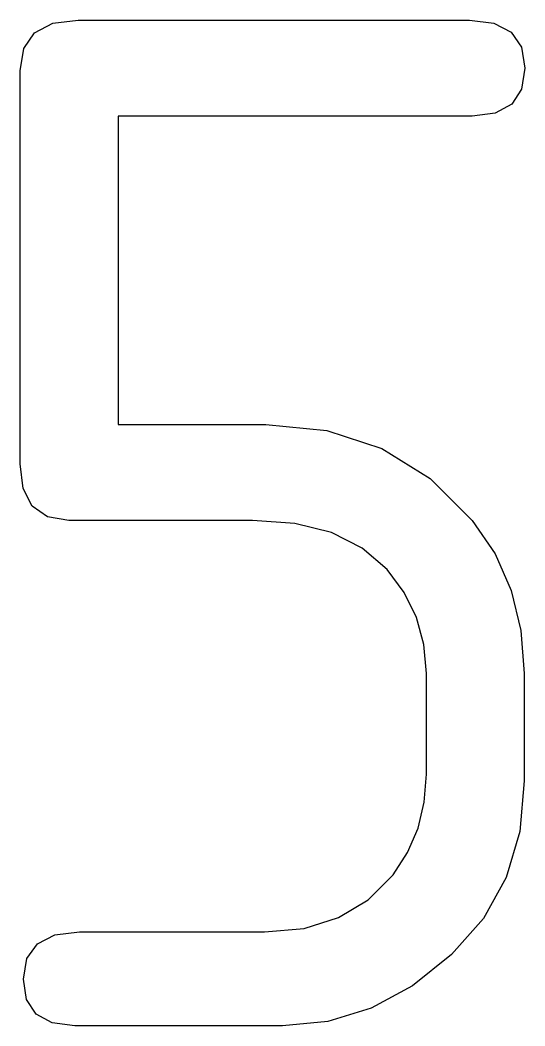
# Model space of a CAD drawing. Extents: x 0 to 2.52, y 0 to 5.02.
import ezdxf

# ---------------------------------------------------------------- set-up
doc = ezdxf.new("R2010")
doc.units = 0
doc.layers.add('Ebene_1', color=7, linetype='CONTINUOUS')

msp = doc.modelspace()

# ---------------------------------------------------------------- linework, layer by layer
at = {"layer": 'Ebene_1', "color": 7}
msp.add_lwpolyline([(0, 4.764137), (0.018062, 4.874599), (0.072255, 4.953503), (0.16258, 5.000845), (0.289032, 5.016622), (0.411124, 5.016619), (0.777404, 5.016619), (1.38787, 5.016619), (2.242521, 5.016622), (2.36316, 5.001664), (2.44933, 4.956813), (2.501034, 4.882061), (2.518277, 4.777413), (2.50188, 4.672759), (2.452669, 4.598007), (2.370653, 4.553159), (2.255828, 4.538201), (1.813966, 4.538201), (1.372105, 4.538201), (0.930247, 4.538201), (0.488386, 4.538201), (0.488386, 4.153651), (0.488386, 3.769098), (0.488386, 3.384545), (0.488386, 2.999994), (0.67277, 2.999994), (0.857157, 2.999994), (1.041541, 2.999994), (1.225928, 2.999994), (1.530742, 2.970093), (1.803998, 2.880391), (2.045693, 2.73089), (2.255828, 2.521588), (2.369199, 2.354228), (2.450177, 2.171088), (2.498767, 1.972169), (2.514967, 1.757469), (2.514967, 1.623749), (2.514967, 1.490029), (2.514967, 1.356307), (2.514967, 1.222587), (2.492333, 0.969055), (2.424433, 0.740026), (2.311267, 0.5355), (2.152839, 0.355476), (1.956824, 0.199952), (1.750845, 0.088866), (1.534897, 0.022211), (1.308986, 0), (1.04985, 0), (0.790713, 0), (0.531577, 0), (0.27244, 0), (0.160522, 0.014535), (0.08058, 0.058138), (0.032616, 0.130813), (0.016643, 0.232557), (0.034084, 0.335754), (0.086408, 0.409468), (0.173617, 0.453695), (0.295712, 0.468427), (0.52661, 0.468427), (0.757504, 0.468427), (0.988401, 0.468427), (1.219299, 0.468427), (1.416349, 0.486292), (1.5889, 0.539863), (1.736948, 0.62915), (1.860496, 0.754149), (1.933169, 0.865237), (1.985078, 0.985876), (2.016227, 1.116068), (2.026612, 1.25581), (2.026612, 1.381227), (2.026612, 1.506641), (2.026612, 1.632058), (2.026612, 1.757471), (2.014364, 1.901989), (1.97761, 2.036541), (1.916357, 2.161125), (1.830601, 2.275744), (1.706428, 2.383302), (1.55319, 2.460129), (1.37088, 2.506224), (1.159504, 2.521577), (0.930269, 2.521577), (0.701032, 2.521577), (0.471797, 2.521577), (0.242562, 2.521577), (0.136457, 2.539216), (0.060666, 2.592166), (0.015195, 2.680414), (0.00004, 2.803963), (0.00004, 3.293996), (0.00004, 3.78403), (0.00004, 4.274061), (0.00004, 4.764095)], dxfattribs=at)

doc.saveas('drawing.dxf')
